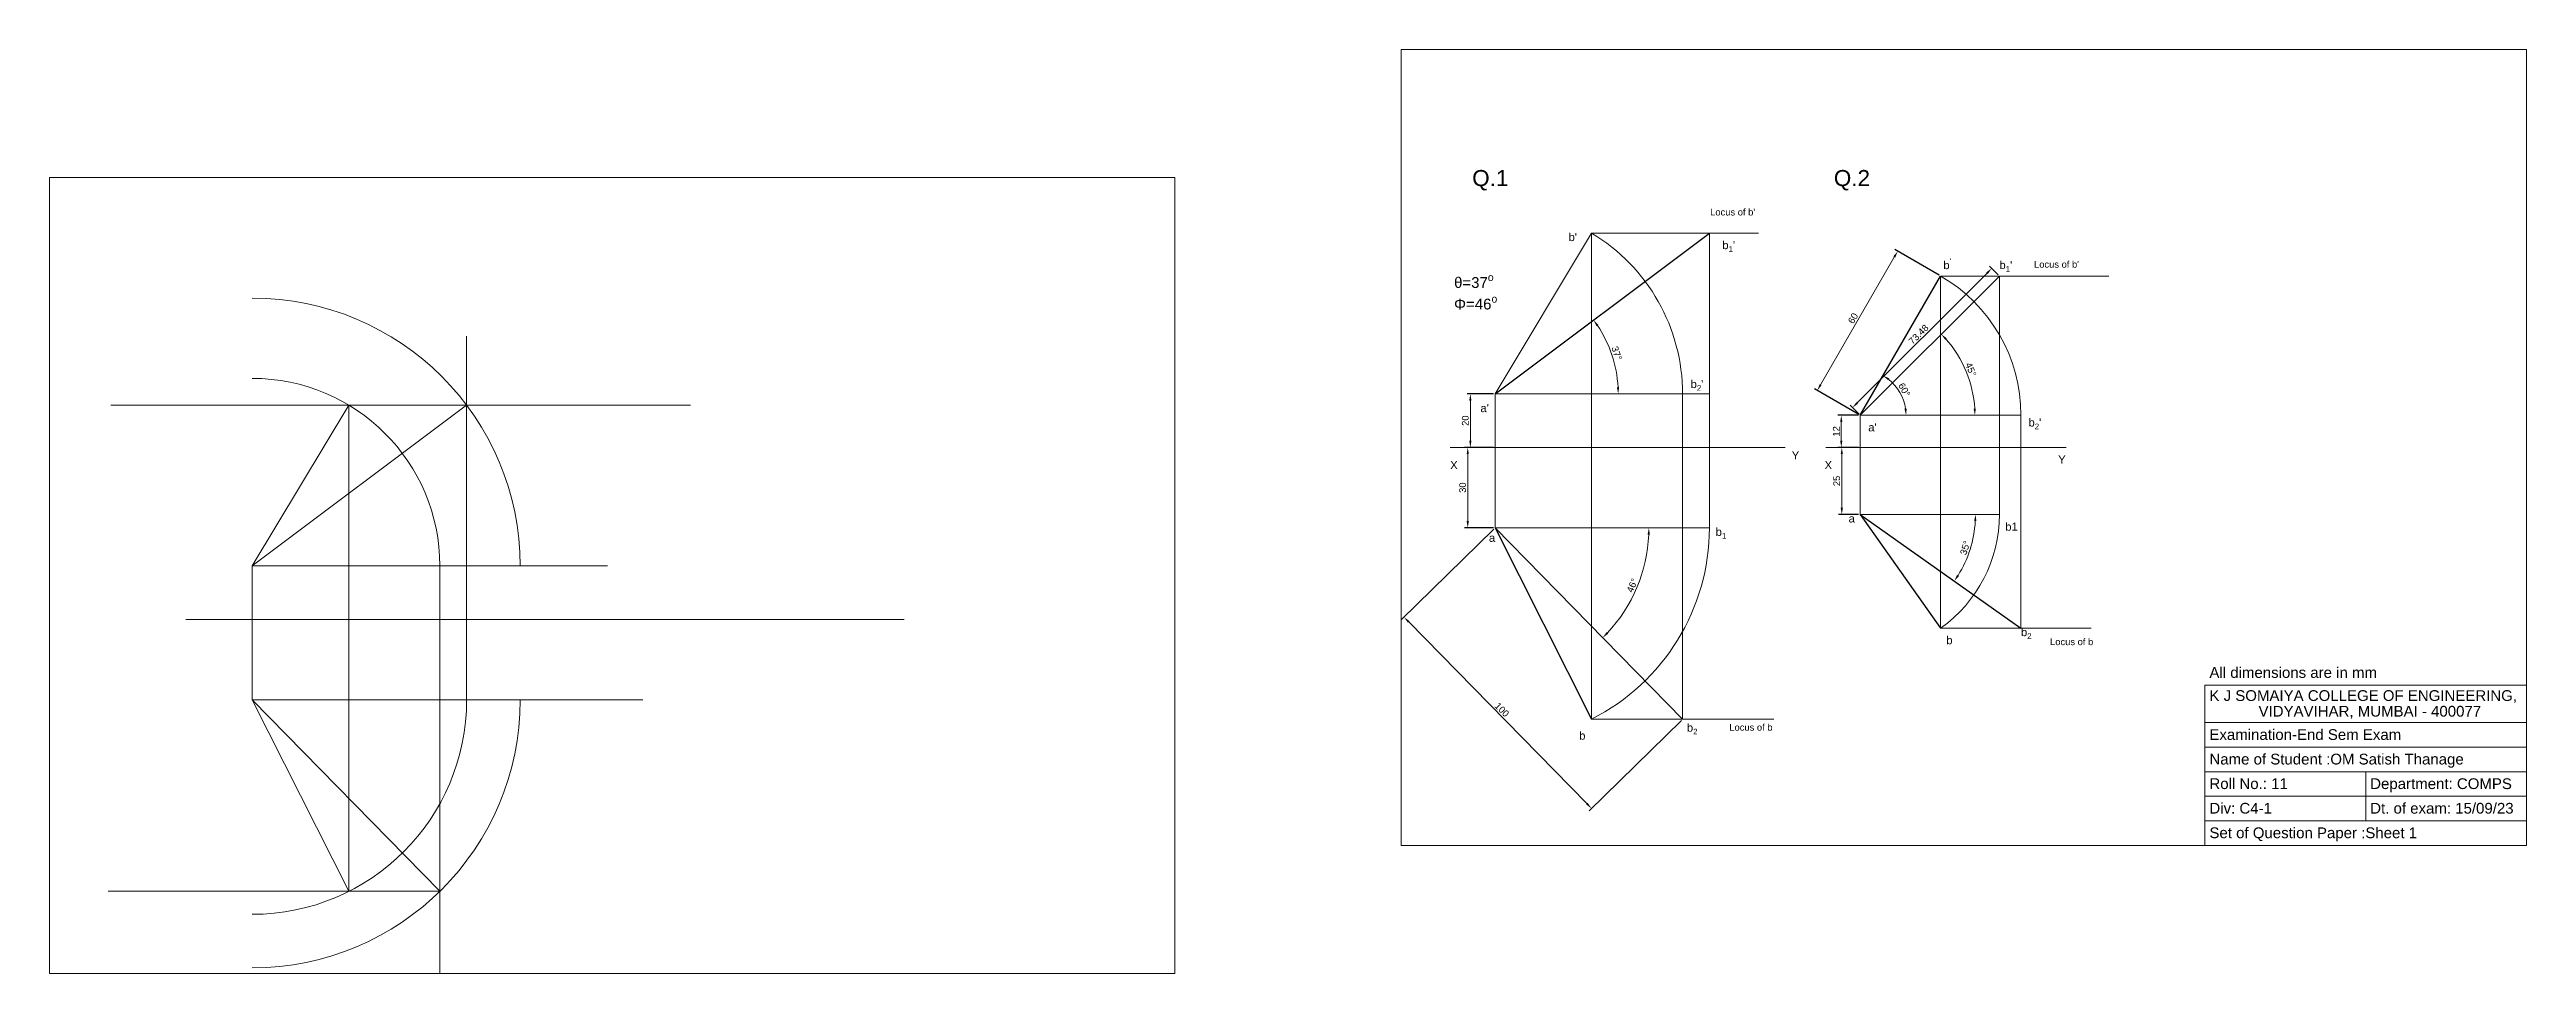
# Model space of a CAD drawing. Header units: millimetres. Extents: x 744 to 1668, y 2167 to 2512.
import ezdxf

# ---------------------------------------------------------------- set-up
doc = ezdxf.new("R2010")
doc.units = ezdxf.units.MM
doc.styles.get("Standard").update_dxf_attribs({"font": 'arial.ttf'})
doc.dimstyles.new('ISO-25', dxfattribs={"dimtxt": 2.5, "dimasz": 2.5, "dimexe": 1.25, "dimexo": 0.625, "dimtad": 1, "dimdsep": 46, "dimtxsty": 'Standard', "dimcen": 2.5, "dimclre": 256, "dimadec": 0, "dimazin": 0, "dimtfac": 1, "dimtmove": 0, "dimatfit": 3, "dimfxl": 1, "dimlwd": 9, "dimlwe": -1, "dimarcsym": 0})

# ---------------------------------------------------------------- blocks, each defined once
blk = doc.blocks.new('*D1')
at = {"transparency": 16777216}
for p, q in [((1283.08, 2333.08), (1248.65, 2299.34)), ((1353.08, 2261.67), (1318.65, 2227.93))]:
    blk.add_line(p, q, dxfattribs=at)
at = {"color": 0, "lineweight": 9, "transparency": 16777216}
blk.add_line((1251.3, 2298.43), (1317.8, 2230.59), dxfattribs=at)
at = {"color": 0, "transparency": 16777216}
for points in [[(1251.59, 2298.72), (1251, 2298.14), (1249.55, 2300.22)], [(1318.09, 2230.88), (1317.5, 2230.3), (1319.55, 2228.8)]]:
    blk.add_solid(points, dxfattribs=at)
at = {"layer": 'Defpoints', "color": 0, "transparency": 16777216}
for p in [(1283.52, 2333.52), (1353.52, 2262.1), (1319.55, 2228.8)]:
    blk.add_point(p, dxfattribs=at)
at = {"color": 0, "lineweight": 9, "transparency": 16777216, "insert": (1286.11, 2265.63), "char_height": 2.5, "attachment_point": 5, "rotation": 314.427}
blk.add_mtext('100', dxfattribs=at)
blk = doc.blocks.new('*D2')
at = {"transparency": 16777216}
for p, q in [((1282.9, 2383.52), (1273.08, 2383.52)), ((1282.9, 2363.52), (1273.08, 2363.52))]:
    blk.add_line(p, q, dxfattribs=at)
at = {"color": 0, "lineweight": 9, "transparency": 16777216}
blk.add_line((1274.33, 2381.02), (1274.33, 2366.02), dxfattribs=at)
at = {"color": 0, "transparency": 16777216}
for points in [[(1273.91, 2381.02), (1274.75, 2381.02), (1274.33, 2383.52)], [(1273.91, 2366.02), (1274.75, 2366.02), (1274.33, 2363.52)]]:
    blk.add_solid(points, dxfattribs=at)
at = {"layer": 'Defpoints', "color": 0, "transparency": 16777216}
for p in [(1283.52, 2383.52), (1274.33, 2363.52), (1283.52, 2363.52)]:
    blk.add_point(p, dxfattribs=at)
at = {"color": 0, "lineweight": 9, "transparency": 16777216, "insert": (1272.43, 2373.52), "char_height": 2.5, "attachment_point": 5, "rotation": 90}
blk.add_mtext('20', dxfattribs=at)
blk = doc.blocks.new('*D3')
at = {"transparency": 16777216}
for p, q in [((1282.9, 2363.52), (1272.1, 2363.52)), ((1282.9, 2333.52), (1272.1, 2333.52))]:
    blk.add_line(p, q, dxfattribs=at)
at = {"color": 0, "lineweight": 9, "transparency": 16777216}
blk.add_line((1273.35, 2361.02), (1273.35, 2336.02), dxfattribs=at)
at = {"color": 0, "transparency": 16777216}
for points in [[(1272.93, 2361.02), (1273.76, 2361.02), (1273.35, 2363.52)], [(1272.93, 2336.02), (1273.76, 2336.02), (1273.35, 2333.52)]]:
    blk.add_solid(points, dxfattribs=at)
at = {"layer": 'Defpoints', "color": 0, "transparency": 16777216}
for p in [(1283.52, 2363.52), (1273.35, 2333.52), (1283.52, 2333.52)]:
    blk.add_point(p, dxfattribs=at)
at = {"color": 0, "lineweight": 9, "transparency": 16777216, "insert": (1271.44, 2348.52), "char_height": 2.5, "attachment_point": 5, "rotation": 90}
blk.add_mtext('30', dxfattribs=at)
blk = doc.blocks.new('*D4')
at = {"color": 0, "lineweight": 9, "transparency": 16777216}
blk.add_line((1405.04, 2386.94), (1432.54, 2434.57), dxfattribs=at)
at = {"transparency": 16777216}
for p, q in [((1449.28, 2427.79), (1432.71, 2437.36)), ((1419.28, 2375.83), (1402.71, 2385.4))]:
    blk.add_line(p, q, dxfattribs=at)
at = {"color": 0, "transparency": 16777216}
for points in [[(1432.18, 2434.78), (1432.9, 2434.36), (1433.79, 2436.74)], [(1404.68, 2387.15), (1405.4, 2386.73), (1403.79, 2384.77)]]:
    blk.add_solid(points, dxfattribs=at)
at = {"layer": 'Defpoints', "color": 0, "transparency": 16777216}
for p in [(1433.79, 2436.74), (1449.83, 2427.48), (1419.83, 2375.52)]:
    blk.add_point(p, dxfattribs=at)
at = {"color": 0, "lineweight": 9, "transparency": 16777216, "insert": (1417.15, 2411.71), "char_height": 2.5, "attachment_point": 5, "rotation": 60}
blk.add_mtext('60', dxfattribs=at)
blk = doc.blocks.new('*D5')
at = {"color": 0, "lineweight": 9, "transparency": 16777216}
blk.add_arc((1419.83, 2375.52), 17.11, 8.38059, 51.61941, dxfattribs=at)
at = {"color": 0, "transparency": 16777216}
for points in [[(1430.21, 2388.58), (1430.68, 2389.27), (1428.38, 2390.33)], [(1437.17, 2378.04), (1436.33, 2377.98), (1436.93, 2375.52)]]:
    blk.add_solid(points, dxfattribs=at)
at = {"layer": 'Defpoints', "color": 0, "transparency": 16777216}
for p in [(1449.83, 2427.48), (1435.9, 2381.37), (1419.83, 2375.52), (1419.83, 2375.52), (1479.83, 2375.52)]:
    blk.add_point(p, dxfattribs=at)
at = {"color": 0, "lineweight": 9, "transparency": 16777216, "insert": (1436.29, 2385.02), "char_height": 2.5, "attachment_point": 5, "rotation": 300}
blk.add_mtext('60°', dxfattribs=at)
blk = doc.blocks.new('*D6')
at = {"color": 0, "lineweight": 9, "transparency": 16777216}
blk.add_arc((1419.83, 2375.52), 42.8, 3.34702, 41.65298, dxfattribs=at)
at = {"color": 0, "transparency": 16777216}
for points in [[(1451.5, 2403.68), (1452.11, 2404.25), (1450.09, 2405.78)], [(1462.97, 2378.03), (1462.14, 2378.01), (1462.63, 2375.52)]]:
    blk.add_solid(points, dxfattribs=at)
at = {"layer": 'Defpoints', "color": 0, "transparency": 16777216}
for p in [(1471.79, 2427.48), (1461.17, 2386.6), (1419.83, 2375.52), (1419.83, 2375.52), (1479.83, 2375.52)]:
    blk.add_point(p, dxfattribs=at)
at = {"color": 0, "lineweight": 9, "transparency": 16777216, "insert": (1461.12, 2392.62), "char_height": 2.5, "attachment_point": 5, "rotation": 292.5}
blk.add_mtext('45°', dxfattribs=at)
blk = doc.blocks.new('*D7')
at = {"color": 0, "lineweight": 9, "transparency": 16777216}
blk.add_arc((1283.52, 2383.52), 45.98, 3.11579, 33.75411, dxfattribs=at)
at = {"color": 0, "transparency": 16777216}
for points in [[(1321.41, 2408.82), (1322.09, 2409.31), (1320.3, 2411.11)], [(1329.85, 2386.03), (1329.01, 2386.01), (1329.5, 2383.52)]]:
    blk.add_solid(points, dxfattribs=at)
at = {"layer": 'Defpoints', "color": 0, "transparency": 16777216}
for p in [(1363.52, 2443.52), (1328.45, 2393.31), (1283.52, 2383.52), (1283.52, 2383.52), (1353.52, 2383.52)]:
    blk.add_point(p, dxfattribs=at)
at = {"color": 0, "lineweight": 9, "transparency": 16777216, "insert": (1328.94, 2398.66), "char_height": 2.5, "attachment_point": 5, "rotation": 288.43495}
blk.add_mtext('37°', dxfattribs=at)
blk = doc.blocks.new('*D8')
at = {"color": 0, "lineweight": 9, "transparency": 16777216}
blk.add_arc((1283.52, 2333.52), 57.43, 316.92141, 357.50559, dxfattribs=at)
at = {"color": 0, "transparency": 16777216}
for points in [[(1340.48, 2331.03), (1341.31, 2331.01), (1340.95, 2333.52)], [(1325.77, 2294), (1325.17, 2294.59), (1323.72, 2292.51)]]:
    blk.add_solid(points, dxfattribs=at)
at = {"layer": 'Defpoints', "color": 0, "transparency": 16777216}
for p in [(1283.52, 2333.52), (1283.52, 2333.52), (1363.52, 2333.52), (1333.06, 2304.47), (1353.52, 2262.1)]:
    blk.add_point(p, dxfattribs=at)
at = {"color": 0, "lineweight": 9, "transparency": 16777216, "insert": (1334.72, 2312.01), "char_height": 2.5, "attachment_point": 5, "rotation": 67.2135}
blk.add_mtext('46°', dxfattribs=at)
blk = doc.blocks.new('*D9')
at = {"color": 0, "lineweight": 9, "transparency": 16777216}
blk.add_line((1418.73, 2380.15), (1467.15, 2428.58), dxfattribs=at)
at = {"transparency": 16777216}
for p, q in [((1471.35, 2427.92), (1468.04, 2431.23)), ((1419.38, 2375.96), (1416.08, 2379.27))]:
    blk.add_line(p, q, dxfattribs=at)
at = {"color": 0, "transparency": 16777216}
for points in [[(1466.86, 2428.87), (1467.45, 2428.28), (1468.92, 2430.35)], [(1418.43, 2380.45), (1419.02, 2379.86), (1416.96, 2378.38)]]:
    blk.add_solid(points, dxfattribs=at)
at = {"layer": 'Defpoints', "color": 0, "transparency": 16777216}
for p in [(1468.92, 2430.35), (1471.79, 2427.48), (1419.83, 2375.52)]:
    blk.add_point(p, dxfattribs=at)
at = {"color": 0, "lineweight": 9, "transparency": 16777216, "insert": (1441.6, 2405.71), "char_height": 2.5, "attachment_point": 5, "rotation": 45}
blk.add_mtext('73.48', dxfattribs=at)
blk = doc.blocks.new('*D10')
at = {"color": 0, "lineweight": 9, "transparency": 16777216}
blk.add_arc((1419.83, 2338.52), 43.02, 328.06601, 356.6696, dxfattribs=at)
at = {"color": 0, "transparency": 16777216}
for points in [[(1462.35, 2336.03), (1463.19, 2336.01), (1462.84, 2338.52)], [(1456.68, 2315.54), (1455.98, 2316), (1454.95, 2313.68)]]:
    blk.add_solid(points, dxfattribs=at)
at = {"layer": 'Defpoints', "color": 0, "transparency": 16777216}
for p in [(1419.83, 2338.52), (1419.83, 2338.52), (1471.79, 2338.52), (1459.27, 2321.36), (1479.83, 2296.09)]:
    blk.add_point(p, dxfattribs=at)
at = {"color": 0, "lineweight": 9, "transparency": 16777216, "insert": (1459.01, 2326.07), "char_height": 2.5, "attachment_point": 5, "rotation": 72.36781}
blk.add_mtext('35°', dxfattribs=at)
blk = doc.blocks.new('*D11')
at = {"transparency": 16777216}
for p, q in [((1419.2, 2363.52), (1411.7, 2363.52)), ((1419.2, 2338.52), (1411.7, 2338.52))]:
    blk.add_line(p, q, dxfattribs=at)
at = {"color": 0, "lineweight": 9, "transparency": 16777216}
blk.add_line((1412.95, 2341.02), (1412.95, 2361.02), dxfattribs=at)
at = {"color": 0, "transparency": 16777216}
for points in [[(1412.53, 2361.02), (1413.37, 2361.02), (1412.95, 2363.52)], [(1412.53, 2341.02), (1413.37, 2341.02), (1412.95, 2338.52)]]:
    blk.add_solid(points, dxfattribs=at)
at = {"layer": 'Defpoints', "color": 0, "transparency": 16777216}
for p in [(1412.95, 2363.52), (1419.83, 2363.52), (1419.83, 2338.52)]:
    blk.add_point(p, dxfattribs=at)
at = {"color": 0, "lineweight": 9, "transparency": 16777216, "insert": (1411.05, 2351.02), "char_height": 2.5, "attachment_point": 5, "rotation": 90}
blk.add_mtext('25', dxfattribs=at)
blk = doc.blocks.new('*D12')
at = {"transparency": 16777216}
for p, q in [((1419.2, 2375.52), (1411.51, 2375.52)), ((1419.2, 2363.52), (1411.51, 2363.52))]:
    blk.add_line(p, q, dxfattribs=at)
at = {"color": 0, "lineweight": 9, "transparency": 16777216}
blk.add_line((1412.76, 2366.02), (1412.76, 2373.02), dxfattribs=at)
at = {"color": 0, "transparency": 16777216}
for points in [[(1412.34, 2373.02), (1413.17, 2373.02), (1412.76, 2375.52)], [(1412.34, 2366.02), (1413.17, 2366.02), (1412.76, 2363.52)]]:
    blk.add_solid(points, dxfattribs=at)
at = {"layer": 'Defpoints', "color": 0, "transparency": 16777216}
for p in [(1412.76, 2375.52), (1419.83, 2375.52), (1419.83, 2363.52)]:
    blk.add_point(p, dxfattribs=at)
at = {"color": 0, "lineweight": 9, "transparency": 16777216, "insert": (1410.88, 2369.52), "char_height": 2.5, "attachment_point": 5, "rotation": 90}
blk.add_mtext('12', dxfattribs=at)

msp = doc.modelspace()

# ---------------------------------------------------------------- linework, layer by layer
at = {"lineweight": 9}
for p, q in [((1248.476, 2512.019), (1668.476, 2512.019)), ((1248.476, 2215.019), (1248.476, 2512.019)), ((1668.476, 2512.019), (1668.476, 2215.019)), ((1283.522, 2383.519), (1319.577, 2443.519)), ((1381.899, 2443.519), (1319.577, 2443.519)), ((1319.577, 2443.519), (1319.577, 2262.104)), ((1363.522, 2333.519), (1363.522, 2443.519)), ((1449.826, 2427.48), (1471.787, 2427.48)), ((1512.638, 2427.48), (1449.826, 2427.48)), ((1449.826, 2427.48), (1449.826, 2296.092)), ((1471.787, 2427.48), (1471.787, 2338.519)), ((899.714, 2269.287), (899.714, 2405.074)), ((899.714, 2379.287), (766.972, 2379.287)), ((766.972, 2379.287), (983.309, 2379.287)), ((819.714, 2319.287), (899.714, 2379.287)), ((819.714, 2319.287), (855.77, 2379.287)), ((855.77, 2197.873), (855.77, 2379.287)), ((1283.522, 2363.519), (1283.522, 2383.519)), ((1283.522, 2383.519), (1363.522, 2383.519)), ((1283.522, 2383.519), (1353.522, 2383.519)), ((1353.522, 2383.519), (1353.522, 2262.104)), ((1419.826, 2363.519), (1419.826, 2375.519)), ((1419.826, 2375.519), (1479.826, 2375.519)), ((1479.826, 2375.519), (1479.826, 2296.092)), ((1266.789, 2363.519), (1363.522, 2363.519)), ((1266.789, 2363.519), (1391.842, 2363.519)), ((1283.522, 2363.519), (1283.522, 2333.519)), ((1407.019, 2363.519), (1496.709, 2363.519)), ((1419.826, 2363.519), (1419.826, 2338.519)), ((1283.522, 2333.519), (1363.522, 2333.519)), ((1283.522, 2333.519), (1363.522, 2333.519)), ((1419.826, 2338.519), (1471.787, 2338.519)), ((819.714, 2299.287), (819.714, 2319.287)), ((819.714, 2319.287), (952.293, 2319.287)), ((889.714, 2319.287), (889.714, 2269.287)), ((794.94, 2299.287), (1062.955, 2299.287)), ((819.714, 2299.287), (819.714, 2269.287)), ((1449.826, 2296.092), (1506.023, 2296.092)), ((1548.476, 2274.842), (1668.476, 2274.842)), ((1548.476, 2215.019), (1548.476, 2274.842)), ((819.714, 2269.287), (965.477, 2269.287)), ((819.714, 2269.287), (889.714, 2197.873)), ((819.714, 2269.287), (855.77, 2197.873)), ((889.714, 2269.287), (889.714, 2167.211)), ((1668.476, 2270.019), (1668.476, 2215.019)), ((1387.569, 2262.104), (1319.577, 2262.104)), ((1548.476, 2260.852), (1668.476, 2260.852)), ((1548.476, 2251.685), (1668.476, 2251.685)), ((1548.476, 2242.519), (1668.476, 2242.519)), ((1608.476, 2242.519), (1608.476, 2224.185)), ((1548.476, 2233.352), (1668.476, 2233.352)), ((1548.476, 2224.185), (1668.476, 2224.185)), ((1668.476, 2215.019), (1248.476, 2215.019)), ((1668.476, 2215.019), (1548.476, 2215.019)), ((889.714, 2197.873), (765.942, 2197.873))]:
    msp.add_line(p, q, dxfattribs=at)
at = {"lineweight": 30}
for p, q in [((1283.522, 2383.519), (1363.522, 2443.519)), ((1419.826, 2375.519), (1449.826, 2427.48)), ((1419.826, 2375.519), (1471.787, 2427.48)), ((1283.522, 2333.519), (1353.522, 2262.104)), ((1283.522, 2333.519), (1319.577, 2262.104)), ((1419.826, 2338.519), (1449.826, 2296.092)), ((1419.826, 2338.519), (1479.826, 2296.092))]:
    msp.add_line(p, q, dxfattribs=at)
at = {"lineweight": 9}
for points in [[(1248.476, 2215.019), (1668.476, 2215.019), (1668.476, 2512.019), (1248.476, 2512.019)], [(744.05, 2464.211), (1164.05, 2464.211), (1164.05, 2167.211), (744.05, 2167.211)]]:
    msp.add_lwpolyline(points, close=True, dxfattribs=at)
for centre, radius, start, end in [((1283.522, 2383.519), 70, 0, 58.997281), ((1419.826, 2375.519), 60, 0, 60), ((819.714, 2319.287), 100, 0, 90), ((819.714, 2319.287), 70, 0, 90), ((1283.522, 2333.519), 80, 296.788213, 0), ((1419.826, 2338.519), 51.962, 305.26439, 0), ((819.714, 2269.287), 100, 270, 0), ((819.714, 2269.287), 80, 270, 360)]:
    msp.add_arc(centre, radius, start, end, dxfattribs=at)

# ---------------------------------------------------------------- texts
for s, p in [('All dimensions are in mm', (1550.154, 2277.524)), ('K J SOMAIYA COLLEGE OF ENGINEERING, ', (1550.154, 2268.917)), ('VIDYAVIHAR, MUMBAI - 400077', (1568.491, 2263.065)), ('Examination-End Sem Exam', (1550.154, 2254.368)), ('Name of Student :OM Satish Thanage ', (1550.154, 2245.201)), ('Roll No.: 11 ', (1550.154, 2236.035)), ('Department: COMPS', (1610.154, 2236.035)), ('Div: C4-1  ', (1550.154, 2226.868)), ('Dt. of exam: 15/09/23 ', (1610.154, 2226.868)), ('Set of Question Paper :Sheet 1', (1550.154, 2217.701))]:
    msp.add_text(s, height=4.00791, dxfattribs=at).set_placement(p)
at = {"lineweight": 9, "attachment_point": 1}
for s, width, insert, char_height in [('Q.1', 21.17983, (1275.015, 2467.055), 6), ('Q.2', 21.17983, (1409.974, 2467.055), 6), ("Locus of b'", 28.88311, (1363.819, 2452.595), 2.5), ("b'", 12.91177, (1310.971, 2443.519), 3), ("\\A1;b{\\H0.7x;\\S^ 1;}'", 12.91177, (1368.354, 2440.519), 3), ("\\A1;b{\\H0.7x;\\S'^ ;}", 12.91177, (1450.856, 2434.085), 3), ("\\A1;b{\\H0.7x;\\S^ 1;}'", 12.91177, (1471.787, 2433.1), 3), ("Locus of b'", 28.88311, (1484.699, 2433.1), 2.5), ('\\A1;θ=37{\\H0.7x;\\So^ ;}\\PΦ=46{\\H0.7x;\\So^ ;}', 66.31268, (1268.24, 2428.438), 4.0079), ("\\A1;b{\\H0.7x;\\S^ 2;}'", 12.91177, (1356.517, 2388.673), 3), ("a'", 12.91177, (1278.082, 2379.701), 3), ("a'", 12.91177, (1422.826, 2372.519), 3), ("\\A1;b{\\H0.7x;\\S^ 2;}'", 12.91177, (1482.625, 2374.34), 3), ('X', 12.91177, (1266.789, 2358.455), 3), ('Y', 12.91177, (1394.275, 2362.065), 3), ('X', 12.91177, (1406.527, 2358.455), 3), ('Y', 12.91177, (1493.709, 2360.519), 3), ('a', 12.91177, (1281.256, 2331.298), 3), ('\\A1;b{\\H0.7x;\\S^ 1;}', 12.91177, (1365.874, 2333.519), 3), ('a', 12.91177, (1415.485, 2338.519), 3), ('b1', 12.91177, (1473.952, 2335.457), 3), ('b', 12.91177, (1451.947, 2293.092), 3), ('\\A1;b{\\H0.7x;\\S^ 2;}', 12.91177, (1479.826, 2296.092), 3), ('Locus of b', 35.9953, (1490.678, 2292.24), 2.5), ('\\A1;b', 12.91177, (1314.932, 2257.459), 3), ('\\A1;b{\\H0.7x;\\S^ 2;}', 12.91177, (1355.134, 2260.459), 3), ('Locus of b', 35.9953, (1370.978, 2260.316), 2.5)]:
    msp.add_mtext_dynamic_manual_height_columns(s, width=width, gutter_width=12.5, heights=[0], dxfattribs=dict(at, insert=insert, char_height=char_height))

# ---------------------------------------------------------------- dimensions: what is measured, and where the dimension line sits
at = {"lineweight": 9}
for base, line1, line2, picture, middle in [((1328.446, 2393.306), ((1283.522, 2383.519), (1363.522, 2443.519)), ((1283.522, 2383.519), (1353.522, 2383.519)), '*D7', (1328.945, 2398.66)), ((1435.901, 2381.37), ((1419.826, 2375.519), (1449.826, 2427.48)), ((1419.826, 2375.519), (1479.826, 2375.519)), '*D5', (1436.287, 2385.023)), ((1461.169, 2386.597), ((1419.826, 2375.519), (1471.787, 2427.48)), ((1419.826, 2375.519), (1479.826, 2375.519)), '*D6', (1461.122, 2392.624)), ((1333.064, 2304.473), ((1283.522, 2333.519), (1353.522, 2262.104)), ((1283.522, 2333.519), (1363.522, 2333.519)), '*D8', (1334.715, 2312.013)), ((1459.271, 2321.36), ((1419.826, 2338.519), (1479.826, 2296.092)), ((1419.826, 2338.519), (1471.787, 2338.519)), '*D10', (1459.008, 2326.065))]:
    dim = msp.add_angular_dim_2l(base=base, line1=line1, line2=line2, dimstyle='ISO-25', dxfattribs=at)
    dim.commit()
    dim.dimension.update_dxf_attribs({"geometry": picture, "text_midpoint": middle})
for p2, distance, picture, middle in [((1449.826, 2427.48), 18.512, '*D4', (1417.147, 2411.706)), ((1471.787, 2427.48), 4.052, '*D9', (1441.596, 2405.71))]:
    dim = msp.add_aligned_dim(p1=(1419.826, 2375.519), p2=p2, distance=distance, dimstyle='ISO-25', dxfattribs=at)
    dim.commit()
    dim.dimension.update_dxf_attribs({"geometry": picture, "text_midpoint": middle})
for base, p1, p2, angle, picture, middle, dimtype in [((1274.332, 2363.519), (1283.522, 2383.519), (1283.522, 2363.519), 90, '*D2', (1274.332, 2373.519), 160), ((1273.347, 2333.519), (1283.522, 2363.519), (1283.522, 2333.519), 90, '*D3', (1273.347, 2348.519), 160), ((1319.546, 2228.801), (1283.522, 2333.519), (1353.522, 2262.104), 314.427004, '*D1', (1284.752, 2264.298), 161)]:
    dim = msp.add_linear_dim(base=base, p1=p1, p2=p2, angle=angle, dimstyle='ISO-25', dxfattribs=at)
    dim.commit()
    dim.dimension.update_dxf_attribs({"geometry": picture, "text_midpoint": middle, "dimtype": dimtype})
for base, p1, p2, picture, middle in [((1412.755, 2375.519), (1419.826, 2363.519), (1419.826, 2375.519), '*D12', (1410.875, 2369.519)), ((1412.949, 2363.519), (1419.826, 2338.519), (1419.826, 2363.519), '*D11', (1411.048, 2351.019))]:
    dim = msp.add_linear_dim(base=base, p1=p1, p2=p2, angle=90, dimstyle='ISO-25', dxfattribs=at)
    dim.commit()
    dim.dimension.update_dxf_attribs({"geometry": picture, "text_midpoint": middle})

doc.saveas('drawing.dxf')
